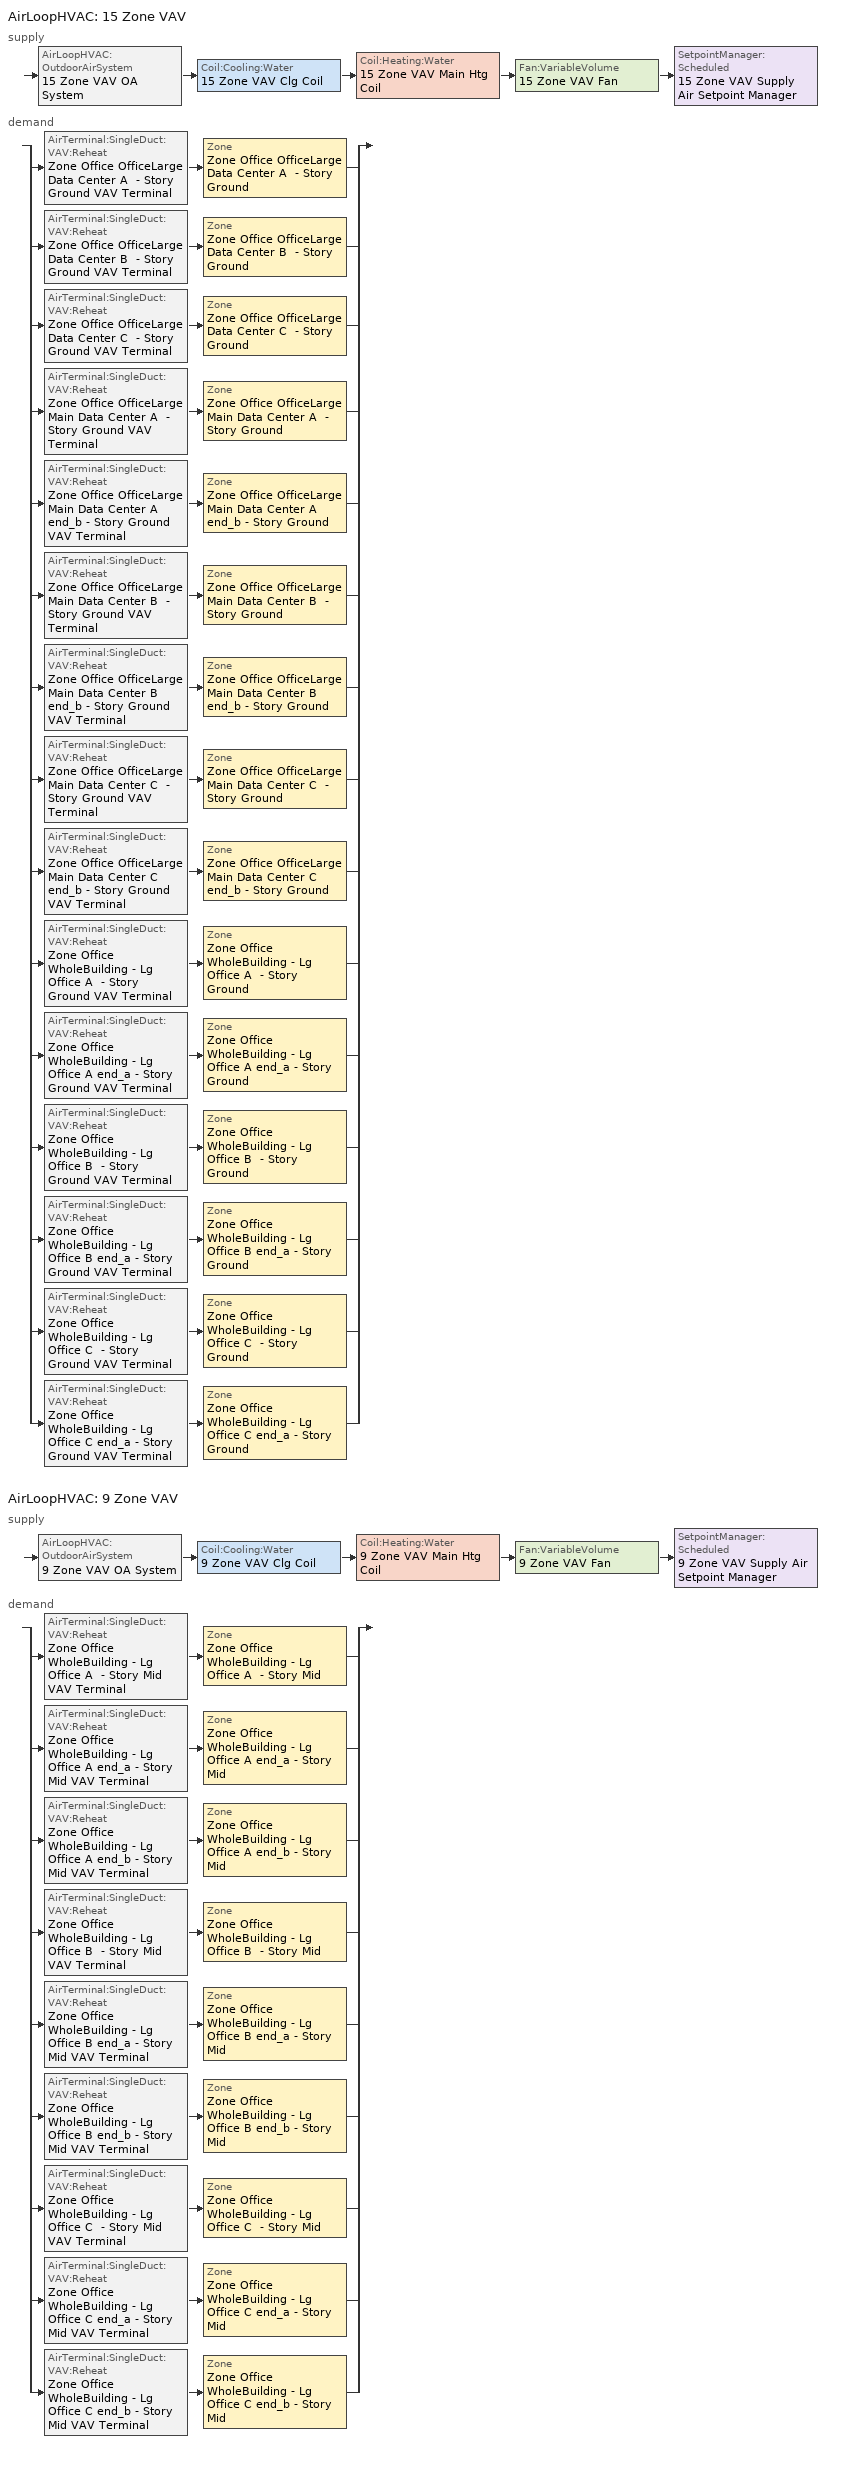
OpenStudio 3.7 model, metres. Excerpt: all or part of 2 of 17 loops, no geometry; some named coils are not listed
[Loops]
AirLoopHVAC '15 Zone VAV'
 supply: AirLoopHVAC:OutdoorAirSystem '15 Zone VAV OA System' > Coil:Cooling:Water '15 Zone VAV Clg Coil' > Coil:Heating:Water '15 Zone VAV Main Htg Coil' > Fan:VariableVolume '15 Zone VAV Fan' > SetpointManager:Scheduled '15 Zone VAV Supply Air Setpoint Manager'
 demand: split
  | AirTerminal:SingleDuct:VAV:Reheat 'Zone Office OfficeLarge Data Center A  - Story Ground VAV Terminal' > Zone 'Zone Office OfficeLarge Data Center A  - Story Ground'
  | AirTerminal:SingleDuct:VAV:Reheat 'Zone Office OfficeLarge Data Center B  - Story Ground VAV Terminal' > Zone 'Zone Office OfficeLarge Data Center B  - Story Ground'
  | AirTerminal:SingleDuct:VAV:Reheat 'Zone Office OfficeLarge Data Center C  - Story Ground VAV Terminal' > Zone 'Zone Office OfficeLarge Data Center C  - Story Ground'
  | AirTerminal:SingleDuct:VAV:Reheat 'Zone Office OfficeLarge Main Data Center A  - Story Ground VAV Terminal' > Zone 'Zone Office OfficeLarge Main Data Center A  - Story Ground'
  | AirTerminal:SingleDuct:VAV:Reheat 'Zone Office OfficeLarge Main Data Center A end_b - Story Ground VAV Terminal' > Zone 'Zone Office OfficeLarge Main Data Center A end_b - Story Ground'
  | AirTerminal:SingleDuct:VAV:Reheat 'Zone Office OfficeLarge Main Data Center B  - Story Ground VAV Terminal' > Zone 'Zone Office OfficeLarge Main Data Center B  - Story Ground'
  | AirTerminal:SingleDuct:VAV:Reheat 'Zone Office OfficeLarge Main Data Center B end_b - Story Ground VAV Terminal' > Zone 'Zone Office OfficeLarge Main Data Center B end_b - Story Ground'
  | AirTerminal:SingleDuct:VAV:Reheat 'Zone Office OfficeLarge Main Data Center C  - Story Ground VAV Terminal' > Zone 'Zone Office OfficeLarge Main Data Center C  - Story Ground'
  | AirTerminal:SingleDuct:VAV:Reheat 'Zone Office OfficeLarge Main Data Center C end_b - Story Ground VAV Terminal' > Zone 'Zone Office OfficeLarge Main Data Center C end_b - Story Ground'
  | AirTerminal:SingleDuct:VAV:Reheat 'Zone Office WholeBuilding - Lg Office A  - Story Ground VAV Terminal' > Zone 'Zone Office WholeBuilding - Lg Office A  - Story Ground'
  | AirTerminal:SingleDuct:VAV:Reheat 'Zone Office WholeBuilding - Lg Office A end_a - Story Ground VAV Terminal' > Zone 'Zone Office WholeBuilding - Lg Office A end_a - Story Ground'
  | AirTerminal:SingleDuct:VAV:Reheat 'Zone Office WholeBuilding - Lg Office B  - Story Ground VAV Terminal' > Zone 'Zone Office WholeBuilding - Lg Office B  - Story Ground'
  | AirTerminal:SingleDuct:VAV:Reheat 'Zone Office WholeBuilding - Lg Office B end_a - Story Ground VAV Terminal' > Zone 'Zone Office WholeBuilding - Lg Office B end_a - Story Ground'
  | AirTerminal:SingleDuct:VAV:Reheat 'Zone Office WholeBuilding - Lg Office C  - Story Ground VAV Terminal' > Zone 'Zone Office WholeBuilding - Lg Office C  - Story Ground'
  | AirTerminal:SingleDuct:VAV:Reheat 'Zone Office WholeBuilding - Lg Office C end_a - Story Ground VAV Terminal' > Zone 'Zone Office WholeBuilding - Lg Office C end_a - Story Ground'
AirLoopHVAC '9 Zone VAV'
 supply: AirLoopHVAC:OutdoorAirSystem '9 Zone VAV OA System' > Coil:Cooling:Water '9 Zone VAV Clg Coil' > Coil:Heating:Water '9 Zone VAV Main Htg Coil' > Fan:VariableVolume '9 Zone VAV Fan' > SetpointManager:Scheduled '9 Zone VAV Supply Air Setpoint Manager'
 demand: split
  | AirTerminal:SingleDuct:VAV:Reheat 'Zone Office WholeBuilding - Lg Office A  - Story Mid VAV Terminal' > Zone 'Zone Office WholeBuilding - Lg Office A  - Story Mid'
  | AirTerminal:SingleDuct:VAV:Reheat 'Zone Office WholeBuilding - Lg Office A end_a - Story Mid VAV Terminal' > Zone 'Zone Office WholeBuilding - Lg Office A end_a - Story Mid'
  | AirTerminal:SingleDuct:VAV:Reheat 'Zone Office WholeBuilding - Lg Office A end_b - Story Mid VAV Terminal' > Zone 'Zone Office WholeBuilding - Lg Office A end_b - Story Mid'
  | AirTerminal:SingleDuct:VAV:Reheat 'Zone Office WholeBuilding - Lg Office B  - Story Mid VAV Terminal' > Zone 'Zone Office WholeBuilding - Lg Office B  - Story Mid'
  | AirTerminal:SingleDuct:VAV:Reheat 'Zone Office WholeBuilding - Lg Office B end_a - Story Mid VAV Terminal' > Zone 'Zone Office WholeBuilding - Lg Office B end_a - Story Mid'
  | AirTerminal:SingleDuct:VAV:Reheat 'Zone Office WholeBuilding - Lg Office B end_b - Story Mid VAV Terminal' > Zone 'Zone Office WholeBuilding - Lg Office B end_b - Story Mid'
  | AirTerminal:SingleDuct:VAV:Reheat 'Zone Office WholeBuilding - Lg Office C  - Story Mid VAV Terminal' > Zone 'Zone Office WholeBuilding - Lg Office C  - Story Mid'
  | AirTerminal:SingleDuct:VAV:Reheat 'Zone Office WholeBuilding - Lg Office C end_a - Story Mid VAV Terminal' > Zone 'Zone Office WholeBuilding - Lg Office C end_a - Story Mid'
  | AirTerminal:SingleDuct:VAV:Reheat 'Zone Office WholeBuilding - Lg Office C end_b - Story Mid VAV Terminal' > Zone 'Zone Office WholeBuilding - Lg Office C end_b - Story Mid'
[Sizing:Zone] Zone Cooling Design Supply Air Temperature Input Method=SupplyAirTemperature; Zone Cooling Design Supply Air Temperature {C}=12.7778; Zone Cooling Design Supply Air Temperature Difference {deltaC}=11.11; Zone Heating Design Supply Air Temperature Input Method=SupplyAirTemperature; Zone Heating Design Supply Air Temperature {C}=40; Zone Heating Design Supply Air Temperature Difference {deltaC}=11.11; Zone Cooling Design Supply Air Humidity Ratio {kg-H2O/kg-air}=0.0085; Zone Heating Design Supply Air Humidity Ratio {kg-H2O/kg-air}=0.008; Cooling Design Air Flow Method=DesignDayWithLimit; Heating Design Air Flow Method=DesignDay; Account for Dedicated Outdoor Air System=No; Dedicated Outdoor Air System Control Strategy=NeutralSupplyAir; Dedicated Outdoor Air Low Setpoint Temperature for Design {C}=autosize; Dedicated Outdoor Air High Setpoint Temperature for Design {C}=autosize; Zone Load Sizing Method=Sensible Load Only No Latent Load; Zone Latent Cooling Design Supply Air Humidity Ratio Input Method=HumidityRatioDifference; Zone Cooling Design Supply Air Humidity Ratio Difference {kgWater/kgDryAir}=0.005; Zone Latent Heating Design Supply Air Humidity Ratio Input Method=HumidityRatioDifference; Zone Humidification Design Supply Air Humidity Ratio Difference {kgWater/kgDryAir}=0.005
Zone Office WholeBuilding - Lg Office A end_a - Story Ground; Zone Office WholeBuilding - Lg Office B end_a - Story Ground; Zone Office WholeBuilding - Lg Office C end_a - Story Ground; Zone Office WholeBuilding - Lg Office A  - Story Ground; Zone Office WholeBuilding - Lg Office B  - Story Ground; Zone Office WholeBuilding - Lg Office C  - Story Ground; Zone Office OfficeLarge Data Center A  - Story Ground; Zone Office OfficeLarge Data Center B  - Story Ground; Zone Office OfficeLarge Data Center C  - Story Ground; Zone Office OfficeLarge Main Data Center A  - Story Ground; Zone Office OfficeLarge Main Data Center B  - Story Ground; Zone Office OfficeLarge Main Data Center C  - Story Ground; Zone Office OfficeLarge Main Data Center A end_b - Story Ground; Zone Office OfficeLarge Main Data Center B end_b - Story Ground; Zone Office OfficeLarge Main Data Center C end_b - Story Ground; Zone Office WholeBuilding - Lg Office A end_a - Story Mid; Zone Office WholeBuilding - Lg Office B end_a - Story Mid; Zone Office WholeBuilding - Lg Office C end_a - Story Mid; Zone Office WholeBuilding - Lg Office A  - Story Mid; Zone Office WholeBuilding - Lg Office B  - Story Mid; Zone Office WholeBuilding - Lg Office C  - Story Mid; Zone Office WholeBuilding - Lg Office A end_b - Story Mid; Zone Office WholeBuilding - Lg Office B end_b - Story Mid; Zone Office WholeBuilding - Lg Office C end_b - Story Mid
[Zone equipment]
Zone Office WholeBuilding - Lg Office A end_a - Story Ground: Zone Office WholeBuilding - Lg Office A end_a - Story Ground VAV Terminal
Zone Office WholeBuilding - Lg Office B end_a - Story Ground: Zone Office WholeBuilding - Lg Office B end_a - Story Ground VAV Terminal
Zone Office WholeBuilding - Lg Office C end_a - Story Ground: Zone Office WholeBuilding - Lg Office C end_a - Story Ground VAV Terminal
Zone Office WholeBuilding - Lg Office A  - Story Ground: Zone Office WholeBuilding - Lg Office A  - Story Ground VAV Terminal
Zone Office WholeBuilding - Lg Office B  - Story Ground: Zone Office WholeBuilding - Lg Office B  - Story Ground VAV Terminal
Zone Office WholeBuilding - Lg Office C  - Story Ground: Zone Office WholeBuilding - Lg Office C  - Story Ground VAV Terminal
Zone Office OfficeLarge Data Center A  - Story Ground: Zone Office OfficeLarge Data Center A  - Story Ground VAV Terminal
Zone Office OfficeLarge Data Center B  - Story Ground: Zone Office OfficeLarge Data Center B  - Story Ground VAV Terminal
Zone Office OfficeLarge Data Center C  - Story Ground: Zone Office OfficeLarge Data Center C  - Story Ground VAV Terminal
Zone Office OfficeLarge Main Data Center A  - Story Ground: Zone Office OfficeLarge Main Data Center A  - Story Ground VAV Terminal
Zone Office OfficeLarge Main Data Center B  - Story Ground: Zone Office OfficeLarge Main Data Center B  - Story Ground VAV Terminal
Zone Office OfficeLarge Main Data Center C  - Story Ground: Zone Office OfficeLarge Main Data Center C  - Story Ground VAV Terminal
Zone Office OfficeLarge Main Data Center A end_b - Story Ground: Zone Office OfficeLarge Main Data Center A end_b - Story Ground VAV Terminal
Zone Office OfficeLarge Main Data Center B end_b - Story Ground: Zone Office OfficeLarge Main Data Center B end_b - Story Ground VAV Terminal
Zone Office OfficeLarge Main Data Center C end_b - Story Ground: Zone Office OfficeLarge Main Data Center C end_b - Story Ground VAV Terminal
Zone Office WholeBuilding - Lg Office A end_a - Story Mid: Zone Office WholeBuilding - Lg Office A end_a - Story Mid VAV Terminal
Zone Office WholeBuilding - Lg Office B end_a - Story Mid: Zone Office WholeBuilding - Lg Office B end_a - Story Mid VAV Terminal
Zone Office WholeBuilding - Lg Office C end_a - Story Mid: Zone Office WholeBuilding - Lg Office C end_a - Story Mid VAV Terminal
Zone Office WholeBuilding - Lg Office A  - Story Mid: Zone Office WholeBuilding - Lg Office A  - Story Mid VAV Terminal
Zone Office WholeBuilding - Lg Office B  - Story Mid: Zone Office WholeBuilding - Lg Office B  - Story Mid VAV Terminal
Zone Office WholeBuilding - Lg Office C  - Story Mid: Zone Office WholeBuilding - Lg Office C  - Story Mid VAV Terminal
Zone Office WholeBuilding - Lg Office A end_b - Story Mid: Zone Office WholeBuilding - Lg Office A end_b - Story Mid VAV Terminal
Zone Office WholeBuilding - Lg Office B end_b - Story Mid: Zone Office WholeBuilding - Lg Office B end_b - Story Mid VAV Terminal
Zone Office WholeBuilding - Lg Office C end_b - Story Mid: Zone Office WholeBuilding - Lg Office C end_b - Story Mid VAV Terminal
[SetpointManager:Scheduled] Control Variable=Temperature; Schedule=Supply Air Temp - 55.0F
Name | Setpoint Node or NodeList
15 Zone VAV Supply Air Setpoint Manager | 15 Zone VAV Supply Outlet Node
9 Zone VAV Supply Air Setpoint Manager | 9 Zone VAV Supply Outlet Node
[AirLoopHVAC] Design Supply Air Flow Rate {m3/s}=autosize; Design Return Air Flow Fraction of Supply Air Flow=1
Name | Availability Schedule
15 Zone VAV | Always On Discrete
9 Zone VAV | 9 Zone VAV Occ Sch
[Sizing:System] Type of Load to Size On=Sensible; Design Outdoor Air Flow Rate {m3/s}=Autosize; Central Heating Maximum System Air Flow Ratio=0.3; Preheat Design Temperature {C}=7.22222; Preheat Design Humidity Ratio {kg-H2O/kg-Air}=0.008; Precool Design Temperature {C}=12.7778; Precool Design Humidity Ratio {kg-H2O/kg-Air}=0.008; Central Cooling Design Supply Air Temperature {C}=12.7778; Central Heating Design Supply Air Temperature {C}=12.7778; Sizing Option=Coincident; 100% Outdoor Air in Cooling=No; 100% Outdoor Air in Heating=No; Central Cooling Design Supply Air Humidity Ratio {kg-H2O/kg-Air}=0.0085; Central Heating Design Supply Air Humidity Ratio {kg-H2O/kg-Air}=0.008; Cooling Design Air Flow Method=DesignDay; Heating Design Air Flow Method=DesignDay; System Outdoor Air Method=ZoneSum; Zone Maximum Outdoor Air Fraction=1; Cooling Supply Air Flow Rate Per Floor Area {m3/s-m2}=0.00996765; Cooling Fraction of Autosized Cooling Supply Air Flow Rate=1; Cooling Supply Air Flow Rate Per Unit Cooling Capacity {m3/s-W}=3.94755e-05; Heating Supply Air Flow Rate Per Floor Area {m3/s-m2}=0.00996765; Heating Fraction of Autosized Heating Supply Air Flow Rate=1; Heating Fraction of Autosized Cooling Supply Air Flow Rate=1; Heating Supply Air Flow Rate Per Unit Heating Capacity {m3/s-W}=3.15882e-05; Cooling Design Capacity Method=CoolingDesignCapacity; Cooling Design Capacity {W}=autosize; Cooling Design Capacity Per Floor Area {W/m2}=234.7; Fraction of Autosized Cooling Design Capacity=1; Heating Design Capacity Method=HeatingDesignCapacity; Heating Design Capacity {W}=autosize; Heating Design Capacity Per Floor Area {W/m2}=157; Fraction of Autosized Heating Design Capacity=1; Central Cooling Capacity Control Method=OnOff; Occupant Diversity=autosize
15 Zone VAV; 9 Zone VAV
[Fan:VariableVolume] Availability Schedule=Always On Discrete; Maximum Flow Rate {m3/s}=Autosize; Fan Power Minimum Flow Rate Input Method=Fraction; Fan Power Minimum Flow Fraction=0.25; Fan Power Minimum Air Flow Rate {m3/s}=0; Motor In Airstream Fraction=1; Fan Power Coefficient 1=0.189848; Fan Power Coefficient 2=0.31447; Fan Power Coefficient 3=0.495682; Fan Power Coefficient 4=0; Fan Power Coefficient 5=0
Name | Fan Total Efficiency | Pressure Rise {Pa} | Motor Efficiency
15 Zone VAV Fan | 0.6045 | 1389.92 | 0.93
9 Zone VAV Fan | 0.6006 | 1574.24 | 0.924
[Controller:OutdoorAir] Minimum Outdoor Air Flow Rate {m3/s}=autosize; Maximum Outdoor Air Flow Rate {m3/s}=Autosize; Economizer Control Type=NoEconomizer; Economizer Control Action Type=ModulateFlow; Economizer Maximum Limit Dry-Bulb Temperature {C}=12.7778; Economizer Maximum Limit Enthalpy {J/kg}=64000; Lockout Type=LockoutWithHeating; Minimum Limit Type=FixedMinimum; Minimum Outdoor Air Schedule=Always On Discrete; High Humidity Control=No; Heat Recovery Bypass Control Type=BypassWhenWithinEconomizerLimits; Economizer Operation Staging=InterlockedWithMechanicalCooling
Name | Controller Mechanical Ventilation
15 Zone VAV OA Controller | 15 Zone VAV Vent Controller
9 Zone VAV OA Controller | 9 Zone VAV Vent Controller
[Controller:MechanicalVentilation] Availability Schedule=Always On Discrete; System Outdoor Air Method=ZoneSum
15 Zone VAV Vent Controller; 9 Zone VAV Vent Controller
[AirLoopHVAC:OutdoorAirSystem]
Name | Controller
15 Zone VAV OA System | 15 Zone VAV OA Controller
9 Zone VAV OA System | 9 Zone VAV OA Controller
[AirTerminal:SingleDuct:VAV:Reheat] Availability Schedule=Always On Discrete; Maximum Air Flow Rate {m3/s}=AutoSize; Zone Minimum Air Flow Input Method=Constant; Constant Minimum Air Flow Fraction=0.3; Fixed Minimum Air Flow Rate {m3/s}=0; Maximum Hot Water or Steam Flow Rate {m3/s}=AutoSize; Minimum Hot Water or Steam Flow Rate {m3/s}=0; Convergence Tolerance=0.001; Damper Heating Action=Normal; Maximum Flow per Zone Floor Area During Reheat {m3/s-m2}=AutoSize; Maximum Flow Fraction During Reheat=AutoSize; Maximum Reheat Air Temperature {C}=40; Control For Outdoor Air=No
Name | Reheat Coil
Zone Office OfficeLarge Data Center A  - Story Ground VAV Terminal | Zone Office OfficeLarge Data Center A  - Story Ground Reheat Coil
Zone Office OfficeLarge Data Center B  - Story Ground VAV Terminal | Zone Office OfficeLarge Data Center B  - Story Ground Reheat Coil
Zone Office OfficeLarge Data Center C  - Story Ground VAV Terminal | Zone Office OfficeLarge Data Center C  - Story Ground Reheat Coil
Zone Office OfficeLarge Main Data Center A  - Story Ground VAV Terminal | Zone Office OfficeLarge Main Data Center A  - Story Ground Reheat Coil
Zone Office OfficeLarge Main Data Center A end_b - Story Ground VAV Terminal | Zone Office OfficeLarge Main Data Center A end_b - Story Ground Reheat Coil
Zone Office OfficeLarge Main Data Center B  - Story Ground VAV Terminal | Zone Office OfficeLarge Main Data Center B  - Story Ground Reheat Coil
Zone Office OfficeLarge Main Data Center B end_b - Story Ground VAV Terminal | Zone Office OfficeLarge Main Data Center B end_b - Story Ground Reheat Coil
Zone Office OfficeLarge Main Data Center C  - Story Ground VAV Terminal | Zone Office OfficeLarge Main Data Center C  - Story Ground Reheat Coil
Zone Office OfficeLarge Main Data Center C end_b - Story Ground VAV Terminal | Zone Office OfficeLarge Main Data Center C end_b - Story Ground Reheat Coil
Zone Office WholeBuilding - Lg Office A  - Story Ground VAV Terminal | Zone Office WholeBuilding - Lg Office A  - Story Ground Reheat Coil
Zone Office WholeBuilding - Lg Office A end_a - Story Ground VAV Terminal | Zone Office WholeBuilding - Lg Office A end_a - Story Ground Reheat Coil
Zone Office WholeBuilding - Lg Office B  - Story Ground VAV Terminal | Zone Office WholeBuilding - Lg Office B  - Story Ground Reheat Coil
Zone Office WholeBuilding - Lg Office B end_a - Story Ground VAV Terminal | Zone Office WholeBuilding - Lg Office B end_a - Story Ground Reheat Coil
Zone Office WholeBuilding - Lg Office C  - Story Ground VAV Terminal | Zone Office WholeBuilding - Lg Office C  - Story Ground Reheat Coil
Zone Office WholeBuilding - Lg Office C end_a - Story Ground VAV Terminal | Zone Office WholeBuilding - Lg Office C end_a - Story Ground Reheat Coil
Zone Office WholeBuilding - Lg Office A  - Story Mid VAV Terminal | Zone Office WholeBuilding - Lg Office A  - Story Mid Reheat Coil
Zone Office WholeBuilding - Lg Office A end_a - Story Mid VAV Terminal | Zone Office WholeBuilding - Lg Office A end_a - Story Mid Reheat Coil
Zone Office WholeBuilding - Lg Office A end_b - Story Mid VAV Terminal | Zone Office WholeBuilding - Lg Office A end_b - Story Mid Reheat Coil
Zone Office WholeBuilding - Lg Office B  - Story Mid VAV Terminal | Zone Office WholeBuilding - Lg Office B  - Story Mid Reheat Coil
Zone Office WholeBuilding - Lg Office B end_a - Story Mid VAV Terminal | Zone Office WholeBuilding - Lg Office B end_a - Story Mid Reheat Coil
Zone Office WholeBuilding - Lg Office B end_b - Story Mid VAV Terminal | Zone Office WholeBuilding - Lg Office B end_b - Story Mid Reheat Coil
Zone Office WholeBuilding - Lg Office C  - Story Mid VAV Terminal | Zone Office WholeBuilding - Lg Office C  - Story Mid Reheat Coil
Zone Office WholeBuilding - Lg Office C end_a - Story Mid VAV Terminal | Zone Office WholeBuilding - Lg Office C end_a - Story Mid Reheat Coil
Zone Office WholeBuilding - Lg Office C end_b - Story Mid VAV Terminal | Zone Office WholeBuilding - Lg Office C end_b - Story Mid Reheat Coil
[Schedule:Ruleset]
Name | Default Day Schedule | Summer Design Day Schedule | Winter Design Day Schedule
Supply Air Temp - 55.0F | Supply Air Temp - 55.0F Default
9 Zone VAV Occ Sch | 9 Zone VAV Occ Sch Default | 9 Zone VAV Occ Sch Summer Design Day | 9 Zone VAV Occ Sch Winter Design Day
[Schedule:Day]
Supply Air Temp - 55.0F Default; autogen Supply Air Temp - 55.0F 0_day_sch; autogen Supply Air Temp - 55.0F 1_day_sch: Yes, 24, 0, 12.7778
9 Zone VAV Occ Sch Default: 3, 30, 0, 18, 15, 1, 24, 0, 0
9 Zone VAV Occ Sch Winter Design Day; 9 Zone VAV Occ Sch Summer Design Day: 24, 0, 1
9 Zone VAV Occ Sch Saturday: 3, 45, 0, 20, 22, 1, 24, 0, 0
9 Zone VAV Occ Sch Sunday: 24, 0, 0
[Schedule:Rule]
Name | Schedule Ruleset | Rule Order | Day Schedule | Apply Sunday | Apply Monday | Apply Tuesday | Apply Wednesday | Apply Thursday | Apply Friday | Apply Saturday | Date Specification Type | Specific Month 1 | Specific Day 1 | Specific Month 2 | Specific Day 2 | Specific Month 3 | Specific Day 3 | Specific Month 4 | Specific Day 4 | Specific Month 5 | Specific Day 5 | Specific Month 6 | Specific Day 6 | Specific Month 7 | Specific Day 7 | Specific Month 8 | Specific Day 8 | Specific Month 9 | Specific Day 9 | Specific Month 10 | Specific Day 10 | Specific Month 11 | Specific Day 11 | Specific Month 12 | Specific Day 12 | Specific Month 13 | Specific Day 13 | Specific Month 14 | Specific Day 14 | Specific Month 15 | Specific Day 15 | Specific Month 16 | Specific Day 16 | Specific Month 17 | Specific Day 17 | Specific Month 18 | Specific Day 18 | Specific Month 19 | Specific Day 19 | Specific Month 20 | Specific Day 20 | Specific Month 21 | Specific Day 21 | Specific Month 22 | Specific Day 22 | Specific Month 23 | Specific Day 23 | Specific Month 24 | Specific Day 24 | Specific Month 25 | Specific Day 25 | Specific Month 26 | Specific Day 26 | Specific Month 27 | Specific Day 27 | Specific Month 28 | Specific Day 28 | Specific Month 29 | Specific Day 29 | Specific Month 30 | Specific Day 30 | Specific Month 31 | Specific Day 31 | Specific Month 32 | Specific Day 32 | Specific Month 33 | Specific Day 33 | Specific Month 34 | Specific Day 34 | Specific Month 35 | Specific Day 35 | Specific Month 36 | Specific Day 36 | Specific Month 37 | Specific Day 37 | Specific Month 38 | Specific Day 38 | Specific Month 39 | Specific Day 39 | Specific Month 40 | Specific Day 40 | Specific Month 41 | Specific Day 41 | Specific Month 42 | Specific Day 42 | Specific Month 43 | Specific Day 43 | Specific Month 44 | Specific Day 44 | Specific Month 45 | Specific Day 45 | Specific Month 46 | Specific Day 46 | Specific Month 47 | Specific Day 47 | Specific Month 48 | Specific Day 48 | Specific Month 49 | Specific Day 49 | Specific Month 50 | Specific Day 50 | Specific Month 51 | Specific Day 51 | Specific Month 52 | Specific Day 52 | Start Month | Start Day | End Month | End Day
autogen Supply Air Temp - 55.0F 0 | Supply Air Temp - 55.0F | 0 | autogen Supply Air Temp - 55.0F 0_day_sch | Yes | Yes | Yes | Yes | Yes | Yes | Yes | SpecificDates | 1 | 6 | 1 | 13 | 1 | 20 | 1 | 27 | 2 | 3 | 2 | 10 | 2 | 17 | 2 | 24 | 3 | 3 | 3 | 10 | 3 | 17 | 3 | 24 | 3 | 31 | 4 | 7 | 4 | 14 | 4 | 21 | 4 | 28 | 5 | 5 | 5 | 12 | 5 | 19 | 5 | 26 | 6 | 2 | 6 | 9 | 6 | 16 | 6 | 23 | 6 | 30 | 7 | 7 | 7 | 14 | 7 | 21 | 7 | 28 | 8 | 4 | 8 | 11 | 8 | 18 | 8 | 25 | 9 | 1 | 9 | 8 | 9 | 15 | 9 | 22 | 9 | 29 | 10 | 6 | 10 | 13 | 10 | 20 | 10 | 27 | 11 | 3 | 11 | 10 | 11 | 17 | 11 | 24 | 12 | 1 | 12 | 8 | 12 | 15 | 12 | 22 | 12 | 29
autogen Supply Air Temp - 55.0F 1 | Supply Air Temp - 55.0F | 1 | autogen Supply Air Temp - 55.0F 1_day_sch | Yes | Yes | Yes | Yes | Yes | Yes | Yes | SpecificDates | 1 | 7 | 1 | 14 | 1 | 21 | 1 | 28 | 2 | 4 | 2 | 11 | 2 | 18 | 2 | 25 | 3 | 4 | 3 | 11 | 3 | 18 | 3 | 25 | 4 | 1 | 4 | 8 | 4 | 15 | 4 | 22 | 4 | 29 | 5 | 6 | 5 | 13 | 5 | 20 | 5 | 27 | 6 | 3 | 6 | 10 | 6 | 17 | 6 | 24 | 7 | 1 | 7 | 8 | 7 | 15 | 7 | 22 | 7 | 29 | 8 | 5 | 8 | 12 | 8 | 19 | 8 | 26 | 9 | 2 | 9 | 9 | 9 | 16 | 9 | 23 | 9 | 30 | 10 | 7 | 10 | 14 | 10 | 21 | 10 | 28 | 11 | 4 | 11 | 11 | 11 | 18 | 11 | 25 | 12 | 2 | 12 | 9 | 12 | 16 | 12 | 23 | 12 | 30
9 Zone VAV Occ Sch Saturday Rule | 9 Zone VAV Occ Sch | 1 | 9 Zone VAV Occ Sch Saturday |  |  |  |  |  |  | Yes | DateRange |  |  |  |  |  |  |  |  |  |  |  |  |  |  |  |  |  |  |  |  |  |  |  |  |  |  |  |  |  |  |  |  |  |  |  |  |  |  |  |  |  |  |  |  |  |  |  |  |  |  |  |  |  |  |  |  |  |  |  |  |  |  |  |  |  |  |  |  |  |  |  |  |  |  |  |  |  |  |  |  |  |  |  |  |  |  |  |  |  |  |  |  |  |  |  |  |  |  |  |  |  |  |  |  | 1 | 1 | 12 | 31
9 Zone VAV Occ Sch Sunday Rule | 9 Zone VAV Occ Sch | 0 | 9 Zone VAV Occ Sch Sunday | Yes |  |  |  |  |  |  | DateRange |  |  |  |  |  |  |  |  |  |  |  |  |  |  |  |  |  |  |  |  |  |  |  |  |  |  |  |  |  |  |  |  |  |  |  |  |  |  |  |  |  |  |  |  |  |  |  |  |  |  |  |  |  |  |  |  |  |  |  |  |  |  |  |  |  |  |  |  |  |  |  |  |  |  |  |  |  |  |  |  |  |  |  |  |  |  |  |  |  |  |  |  |  |  |  |  |  |  |  |  |  |  |  |  | 1 | 1 | 12 | 31
[Schedule:Constant]
Always On Discrete: Value=1
